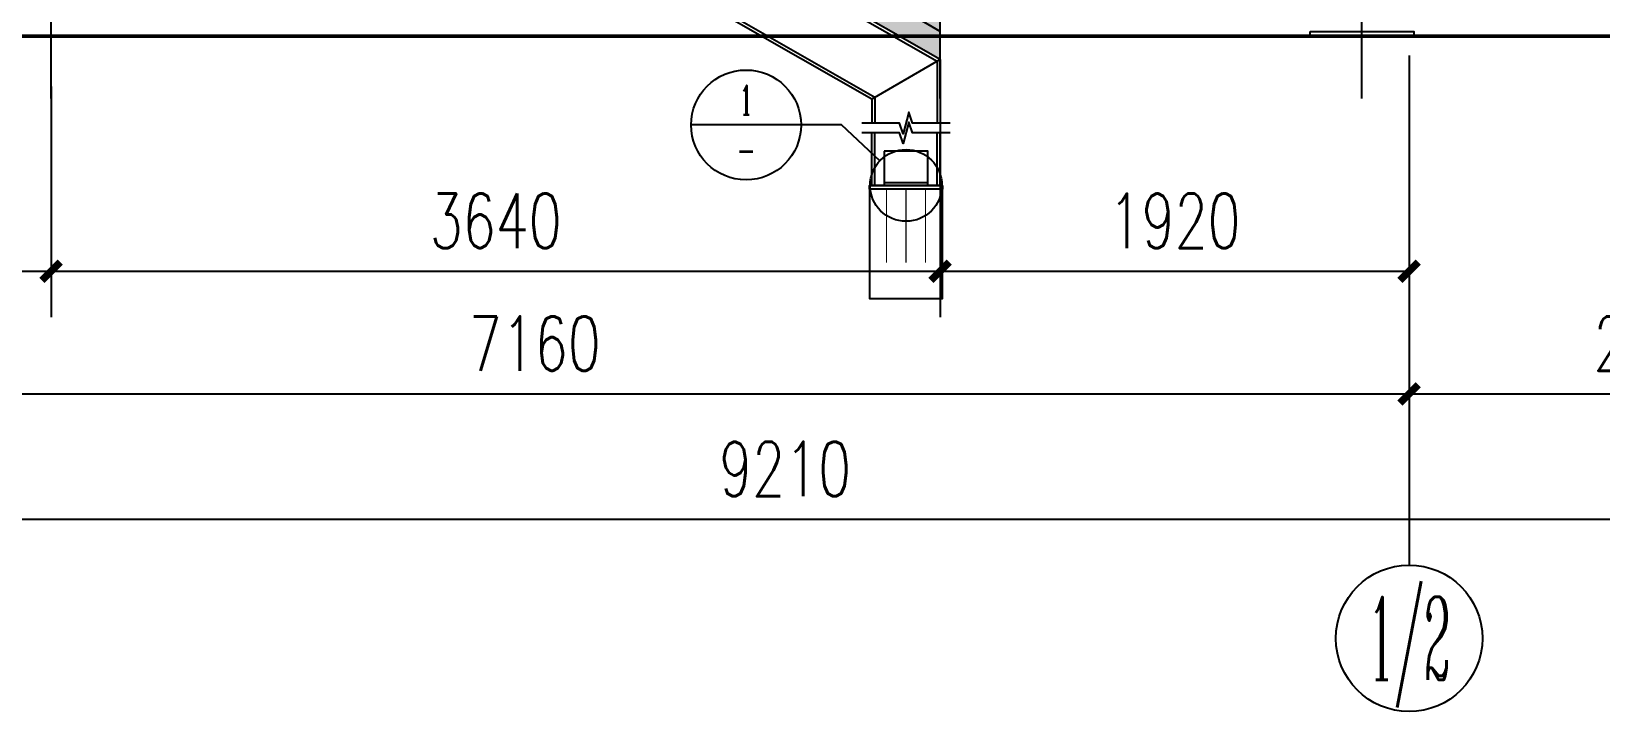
# Model space of a CAD drawing. Extents: x -89996 to 1006241, y -2176 to 440573.
# Drawn here: x 751127 to 757552, y 157175 to 159960 of the extents above; entities that cross this region are included whole.
import ezdxf
from ezdxf.enums import TextEntityAlignment as Align

# ---------------------------------------------------------------- set-up
doc = ezdxf.new("R2010")
doc.units = 0
doc.header["$LTSCALE"] = 1000
doc.header["$MEASUREMENT"] = 0
doc.linetypes.add('0$0$CENTERX2', pattern=[4, 2.5, -0.5, 0.5, -0.5])
doc.linetypes.add('DOTE', pattern=[2.42, 2, -0.2, 0.02, -0.2])
for name, color, linetype in [('A-土建墙柱（含管井、立管）', 6, 'Continuous'), ('AXIS', 3, 'Continuous'), ('AXIS_TEXT', 7, 'Continuous'), ('BEAM_DE', 7, 'Continuous'), ('DOTE', 1, 'DOTE'), ('GL', 150, 'Continuous'), ('GZ', 50, 'Continuous'), ('Prof', 2, 'Continuous'), ('PUB_DIM', 3, 'Continuous'), ('PUB_TEXT', 7, 'Continuous'), ('PZ', 202, 'Continuous'), ('WL', 10, 'Continuous')]:
    doc.layers.add(name, color=color, linetype=linetype)
doc.styles.add('_TCH_AXIS', font='COMPLEX', dxfattribs={"bigfont": 'GBCBIG'})
doc.styles.add('_TCH_DIM_T3', font='SIMPLEX', dxfattribs={"width": 0.705882, "bigfont": 'GBCBIG'})
doc.styles.add('_TCH_LABEL', font='COMPLEX', dxfattribs={"bigfont": 'GBCBIG'})
doc.styles.add('COMPLEX', font='COMPLEX')
doc.dimstyles.new('_TCH_ARCH&&75', dxfattribs={"dimtxt": 223.125, "dimasz": 75, "dimexe": 187.5, "dimexo": 225, "dimgap": 94.6875, "dimtad": 1, "dimdec": 0, "dimzin": 0, "dimdsep": 46, "dimtxsty": '_TCH_DIM_T3', "dimblk": 'ARCHTICK', "dimcen": 0.09, "dimclrt": 7, "dimazin": 2, "dimtfac": 1, "dimtdec": 0, "dimtix": 1, "dimtmove": 2, "dimatfit": 3, "dimfxl": 0, "dimtolj": 1, "dimtzin": 0, "dimarcsym": 0})

# ---------------------------------------------------------------- blocks, each defined once
blk = doc.blocks.new('_ArchTick')
at = {"color": 0, "linetype": 'ByBlock', "const_width": 0.4}
blk.add_lwpolyline([(-0.5, -0.5), (0.5, 0.5)], dxfattribs=at)
blk = doc.blocks.new('*D2657')
at = {"layer": 'Defpoints', "color": 0, "transparency": 16777216}
for p in [(749608.4, 159852.9), (758818.4, 159852.9), (758818.4, 157962.1)]:
    blk.add_point(p, dxfattribs=at)
at = {"layer": 'PUB_DIM', "color": 0, "lineweight": -2, "transparency": 16777216}
for p, q in [((749608.4, 159627.9), (749608.4, 157774.6)), ((758818.4, 159627.9), (758818.4, 157774.6)), ((749608.4, 157962.1), (758818.4, 157962.1))]:
    blk.add_line(p, q, dxfattribs=at)
at = {"layer": 'PUB_DIM', "color": 0, "lineweight": -2, "transparency": 16777216, "xscale": 75, "yscale": 75, "zscale": 75, "rotation": 180}
blk.add_blockref('_ArchTick', (749608.4, 157962.1), dxfattribs=at)
at = {"layer": 'PUB_DIM', "color": 0, "lineweight": -2, "transparency": 16777216, "xscale": 75, "yscale": 75, "zscale": 75}
blk.add_blockref('_ArchTick', (758818.4, 157962.1), dxfattribs=at)
at = {"layer": 'PUB_DIM', "color": 7, "transparency": 16777216, "insert": (754213.4, 158168.3), "char_height": 223.12, "attachment_point": 5, "style": '_TCH_DIM_T3'}
blk.add_mtext('\\A1;9210', dxfattribs=at)
blk = doc.blocks.new('*D2663')
at = {"layer": 'Defpoints', "color": 0, "transparency": 16777216}
for p in [(754848.4, 159960), (756768.4, 159960), (756768.4, 158977.7)]:
    blk.add_point(p, dxfattribs=at)
at = {"layer": 'PUB_DIM', "color": 0, "lineweight": -2, "transparency": 16777216}
for p, q in [((754848.4, 159735), (754848.4, 158790.2)), ((756768.4, 159735), (756768.4, 158790.2)), ((754848.4, 158977.7), (756768.4, 158977.7))]:
    blk.add_line(p, q, dxfattribs=at)
at = {"layer": 'PUB_DIM', "color": 0, "lineweight": -2, "transparency": 16777216, "xscale": 75, "yscale": 75, "zscale": 75, "rotation": 180}
blk.add_blockref('_ArchTick', (754848.4, 158977.7), dxfattribs=at)
at = {"layer": 'PUB_DIM', "color": 0, "lineweight": -2, "transparency": 16777216, "xscale": 75, "yscale": 75, "zscale": 75}
blk.add_blockref('_ArchTick', (756768.4, 158977.7), dxfattribs=at)
at = {"layer": 'PUB_DIM', "color": 7, "transparency": 16777216, "insert": (755808.4, 159184), "char_height": 223.12, "attachment_point": 5, "style": '_TCH_DIM_T3'}
blk.add_mtext('\\A1;1920', dxfattribs=at)
blk = doc.blocks.new('*D2664')
at = {"layer": 'Defpoints', "color": 0, "transparency": 16777216}
for p in [(751208.4, 159960), (754848.4, 159960), (754848.4, 158977.7)]:
    blk.add_point(p, dxfattribs=at)
at = {"layer": 'PUB_DIM', "color": 0, "lineweight": -2, "transparency": 16777216}
for p, q in [((751208.4, 159735), (751208.4, 158790.2)), ((754848.4, 159735), (754848.4, 158790.2)), ((751208.4, 158977.7), (754848.4, 158977.7))]:
    blk.add_line(p, q, dxfattribs=at)
at = {"layer": 'PUB_DIM', "color": 0, "lineweight": -2, "transparency": 16777216, "xscale": 75, "yscale": 75, "zscale": 75, "rotation": 180}
blk.add_blockref('_ArchTick', (751208.4, 158977.7), dxfattribs=at)
at = {"layer": 'PUB_DIM', "color": 0, "lineweight": -2, "transparency": 16777216, "xscale": 75, "yscale": 75, "zscale": 75}
blk.add_blockref('_ArchTick', (754848.4, 158977.7), dxfattribs=at)
at = {"layer": 'PUB_DIM', "color": 7, "transparency": 16777216, "insert": (753028.4, 159184), "char_height": 223.12, "attachment_point": 5, "style": '_TCH_DIM_T3'}
blk.add_mtext('\\A1;3640', dxfattribs=at)
blk = doc.blocks.new('*D2665')
at = {"layer": 'Defpoints', "color": 0, "transparency": 16777216}
for p in [(749608.4, 159960), (751208.4, 159960), (751208.4, 158977.7)]:
    blk.add_point(p, dxfattribs=at)
at = {"layer": 'PUB_DIM', "color": 0, "lineweight": -2, "transparency": 16777216}
for p, q in [((749608.4, 159735), (749608.4, 158790.2)), ((751208.4, 159735), (751208.4, 158790.2)), ((749608.4, 158977.7), (751208.4, 158977.7))]:
    blk.add_line(p, q, dxfattribs=at)
at = {"layer": 'PUB_DIM', "color": 0, "lineweight": -2, "transparency": 16777216, "xscale": 75, "yscale": 75, "zscale": 75, "rotation": 180}
blk.add_blockref('_ArchTick', (749608.4, 158977.7), dxfattribs=at)
at = {"layer": 'PUB_DIM', "color": 0, "lineweight": -2, "transparency": 16777216, "xscale": 75, "yscale": 75, "zscale": 75}
blk.add_blockref('_ArchTick', (751208.4, 158977.7), dxfattribs=at)
at = {"layer": 'PUB_DIM', "color": 7, "transparency": 16777216, "insert": (750408.4, 159184), "char_height": 223.12, "attachment_point": 5, "style": '_TCH_DIM_T3'}
blk.add_mtext('\\A1;1600', dxfattribs=at)
blk = doc.blocks.new('*D2666')
at = {"layer": 'Defpoints', "color": 0, "transparency": 16777216}
for p in [(749608.4, 160086.9), (756768.4, 160086.9), (756768.4, 158475.4)]:
    blk.add_point(p, dxfattribs=at)
at = {"layer": 'PUB_DIM', "color": 0, "lineweight": -2, "transparency": 16777216}
for p, q in [((749608.4, 159861.9), (749608.4, 158287.9)), ((756768.4, 159861.9), (756768.4, 158287.9)), ((749608.4, 158475.4), (756768.4, 158475.4))]:
    blk.add_line(p, q, dxfattribs=at)
at = {"layer": 'PUB_DIM', "color": 0, "lineweight": -2, "transparency": 16777216, "xscale": 75, "yscale": 75, "zscale": 75, "rotation": 180}
blk.add_blockref('_ArchTick', (749608.4, 158475.4), dxfattribs=at)
at = {"layer": 'PUB_DIM', "color": 0, "lineweight": -2, "transparency": 16777216, "xscale": 75, "yscale": 75, "zscale": 75}
blk.add_blockref('_ArchTick', (756768.4, 158475.4), dxfattribs=at)
at = {"layer": 'PUB_DIM', "color": 7, "transparency": 16777216, "insert": (753188.4, 158681.6), "char_height": 223.12, "attachment_point": 5, "style": '_TCH_DIM_T3'}
blk.add_mtext('\\A1;7160', dxfattribs=at)
blk = doc.blocks.new('*D2667')
at = {"layer": 'Defpoints', "color": 0, "transparency": 16777216}
for p in [(756768.4, 160086.9), (758818.4, 160086.9), (758818.4, 158475.4)]:
    blk.add_point(p, dxfattribs=at)
at = {"layer": 'PUB_DIM', "color": 0, "lineweight": -2, "transparency": 16777216}
for p, q in [((756768.4, 159861.9), (756768.4, 158287.9)), ((758818.4, 159861.9), (758818.4, 158287.9)), ((756768.4, 158475.4), (758818.4, 158475.4))]:
    blk.add_line(p, q, dxfattribs=at)
at = {"layer": 'PUB_DIM', "color": 0, "lineweight": -2, "transparency": 16777216, "xscale": 75, "yscale": 75, "zscale": 75, "rotation": 180}
blk.add_blockref('_ArchTick', (756768.4, 158475.4), dxfattribs=at)
at = {"layer": 'PUB_DIM', "color": 0, "lineweight": -2, "transparency": 16777216, "xscale": 75, "yscale": 75, "zscale": 75}
blk.add_blockref('_ArchTick', (758818.4, 158475.4), dxfattribs=at)
at = {"layer": 'PUB_DIM', "color": 7, "transparency": 16777216, "insert": (757793.4, 158681.6), "char_height": 223.12, "attachment_point": 5, "style": '_TCH_DIM_T3'}
blk.add_mtext('\\A1;2050', dxfattribs=at)
blk = doc.blocks.new('_AXISO')
blk.add_circle((0, 0), 0.5)
at = {"layer": 'AXIS_TEXT', "style": 'COMPLEX', "width": 1.041667}
blk.add_attdef('A', text='', height=0.56, dxfattribs=at).set_placement((-0.25, -0.28), (0.25, -0.28), align=Align.FIT)

msp = doc.modelspace()

# ---------------------------------------------------------------- hatches: boundary and pattern name
h = msp.add_hatch()
h.set_pattern_fill('AR-CONC', color=9, scale=50)
h.set_pattern_definition([(50, (-83134.95, -16908.41), (91.0923345, -7.969543), [9.525, -104.775]), (355, (-83134.95, -16908.41), (-17.621413, 95.528321), [7.62, -83.82]), (100.451, (-83127.36, -16909.08), (73.471251, 87.558344), [8.095, -89.045]), (46.1842, (-83134.95, -16883.01), (135.53952, -21.021164), [14.2875, -157.1625]), (96.6356, (-83123.65, -16884.77), (118.702117, 123.712778), [12.1425, -133.5675]), (351.184, (-83134.95, -16883.01), (118.702303, 123.71256), [11.43, -125.73]), (21, (-83122.25, -16889.36), (75.80744, -51.132759), [9.525, -104.775]), (326, (-83122.25, -16889.36), (30.901014, 92.093983), [7.62, -83.82]), (71.4514, (-83115.93, -16893.625), (106.708245, 40.961429), [8.095, -89.045]), (37.5, (-83134.947, -16908.414), (1.5443016, 42.2775194), [0, -82.804, 0, -85.09, 0, -84.1375]), (7.5, (-83134.947, -16908.414), (33.4098313, 50.0902874), [0, -48.514, 0, -80.899, 0, -32.0675]), (327.5, (-83163.268, -16908.414), (67.7952976, -2.864372), [0, -31.75, 0, -99.06, 0, -131.445]), (317.5, (-83175.97, -16908.414), (74.0645907, 12.7132455), [0, -41.275, 0, -65.786, 0, -93.345])])
h.paths.add_polyline_path([(752608.44, 161400.03), (752328.44, 161400.03), (752328.44, 161560.03), (752048.44, 161560.03), (752048.44, 161720.03), (751768.44, 161720.03), (751768.44, 161880.03), (751488.44, 161880.03), (751488.41, 162040.03), (751208.41, 162040.03), (751208.41, 162100.03), (750901.88, 162100.03), (754848.44, 159844.85), (754848.44, 160120.03), (754568.44, 160120.03), (754568.44, 160280.03), (754288.44, 160280.03), (754288.44, 160440.03), (754008.44, 160440.03), (754008.44, 160600.03), (753728.44, 160600.03), (753728.44, 160760.03), (753448.44, 160760.03), (753448.44, 160920.03), (753168.44, 160920.03), (753168.44, 161080.03), (752888.44, 161080.03), (752888.44, 161240.03), (752608.44, 161240.03)])

# ---------------------------------------------------------------- linework, layer by layer
at = {"layer": 'A-土建墙柱（含管井、立管）'}
msp.add_line((754798.44, 159339.29), (754618.44, 159339.29), dxfattribs=at)
msp.add_lwpolyline([(754618.44, 159469.29), (754618.44, 159329.29), (754798.44, 159329.29), (754798.44, 159469.29)], close=True, dxfattribs=at)
at = {"layer": 'AXIS'}
for p, q in [((754278.56, 159576.87), (753828.56, 159576.87)), ((754444.05, 159576.87), (754278.56, 159576.87)), ((754601.17, 159429.74), (754444.05, 159576.87))]:
    msp.add_line(p, q, dxfattribs=at)
for centre, radius in [((754053.56, 159576.87), 225), ((754708.44, 159329.29), 146.96)]:
    msp.add_circle(centre, radius, dxfattribs=at)
at = {"layer": 'BEAM_DE'}
msp.add_lwpolyline([(754858.44, 159329.29), (754558.44, 159329.29), (754558.44, 158866.1), (754858.44, 158866.1)], close=True, dxfattribs=at)
at = {"layer": 'DOTE'}
for p, q in [((756575.32, 159685.62), (756575.32, 168740.02)), ((751208.44, 159685.62), (751208.44, 167886.7)), ((754848.44, 159685.62), (754848.44, 167886.7))]:
    msp.add_line(p, q, dxfattribs=at)
at = {"layer": 'DOTE', "color": 8, "linetype": '0$0$CENTERX2', "ltscale": 0.05}
msp.add_line((754848.44, 159960.03), (751208.44, 162040.03), dxfattribs=at)
at = {"layer": 'DOTE', "const_width": 15}
msp.add_lwpolyline([(748358.44, 159790.03), (749368.44, 159790.03), (749368.44, 159940.03), (759182.12, 159940.03)], dxfattribs=at)
at = {"layer": 'GL'}
for p, q in [((754848.44, 159844.85), (750901.88, 162100.03)), ((754835.41, 159837.32), (750898.43, 162087.03)), ((754568.44, 159682.36), (750827.52, 161820.03)), ((754581.44, 159689.91), (750830.98, 161833.03)), ((754848.44, 159844.85), (754568.44, 159682.36)), ((754835.44, 159837.34), (754835.44, 159584.86)), ((754848.44, 159844.85), (754848.44, 159584.86)), ((754568.44, 159682.36), (754568.44, 159584.86)), ((754581.44, 159689.91), (754581.44, 159584.86)), ((754568.44, 159329.29), (754568.44, 159544.86)), ((754580.44, 159329.29), (754580.44, 159544.86)), ((754836.44, 159329.29), (754836.44, 159544.86)), ((754848.44, 159329.29), (754848.44, 159544.86))]:
    msp.add_line(p, q, dxfattribs=at)
for points in [[(754889.44, 159584.86), (754734.44, 159584.86), (754720.44, 159628.86), (754696.44, 159540.86), (754682.44, 159584.86), (754527.44, 159584.86)], [(754889.44, 159544.86), (754734.44, 159544.86), (754720.44, 159588.86), (754696.44, 159500.86), (754682.44, 159544.86), (754527.44, 159544.86)]]:
    msp.add_lwpolyline(points, dxfattribs=at)
at = {"layer": 'GZ'}
msp.add_lwpolyline([(756362.57, 159960.03), (756788.06, 159960.03), (756788.06, 159940.03), (756362.57, 159940.03)], close=True, dxfattribs=at)
at = {"layer": 'Prof', "color": 21}
msp.add_lwpolyline([(754858.44, 159329.29), (754858.44, 159313.29), (754558.44, 159313.29), (754558.44, 159329.29)], close=True, dxfattribs=at)
at = {"layer": 'PUB_DIM'}
msp.add_line((756768.44, 159273), (756768.44, 157774.57), dxfattribs=at)
at = {"layer": 'PZ', "const_width": 2}
msp.add_lwpolyline([(754848.44, 159960.03), (754848.44, 160120.03)], dxfattribs=at)
at = {"layer": 'WL', "const_width": 5}
for points in [[(754628.44, 159313.29), (754628.44, 159013.28)], [(754708.44, 159313.29), (754708.44, 159013.28)], [(754788.44, 159313.29), (754788.44, 159013.28)]]:
    msp.add_lwpolyline(points, dxfattribs=at)

# ---------------------------------------------------------------- block references
at = {"layer": 'PUB_DIM'}
ref = msp.add_blockref('_AXISO', (756768.44, 157474.57), dxfattribs=dict(at, xscale=600, yscale=600, zscale=600))
ref.add_attrib('A', '1/2', dxfattribs={"layer": 'AXIS_TEXT', "height": 339.411, "style": '_TCH_AXIS', "width": 0.411765}).set_placement((756598.73, 157304.87), (756938.15, 157304.87), align=Align.FIT)

# ---------------------------------------------------------------- texts
at = {"layer": 'PUB_TEXT', "style": '_TCH_LABEL'}
msp.add_text('1', height=120.46, dxfattribs=at).set_placement((754027.75, 159618.09), (754079.38, 159618.09), align=Align.FIT)
at = {"layer": 'PUB_TEXT', "style": '_TCH_LABEL', "width": 0.777778}
msp.add_text('-', height=117.45, dxfattribs=at).set_placement((754014.41, 159417.77), (754092.71, 159417.77), align=Align.FIT)

# ---------------------------------------------------------------- dimensions: what is measured, and where the dimension line sits
at = {"layer": 'PUB_DIM'}
for p1, p2, distance, picture, middle in [((749608.44, 160086.91), (756768.44, 160086.91), -1611.53, '*D2666', (753188.44, 158681.63)), ((756768.44, 160086.91), (758818.44, 160086.91), -1611.53, '*D2667', (757793.44, 158681.63)), ((749608.44, 159960.03), (751208.44, 159960.03), -982.28, '*D2665', (750408.44, 159184)), ((751208.44, 159960.03), (754848.44, 159960.03), -982.28, '*D2664', (753028.44, 159184)), ((754848.44, 159960.03), (756768.44, 159960.03), -982.28, '*D2663', (755808.44, 159184)), ((749608.44, 159852.87), (758818.44, 159852.87), -1890.82, '*D2657', (754213.44, 158168.3))]:
    dim = msp.add_aligned_dim(p1=p1, p2=p2, distance=distance, dimstyle='_TCH_ARCH&&75', dxfattribs=at)
    dim.commit()
    dim.dimension.update_dxf_attribs({"geometry": picture, "text_midpoint": middle})

doc.saveas('drawing.dxf')
